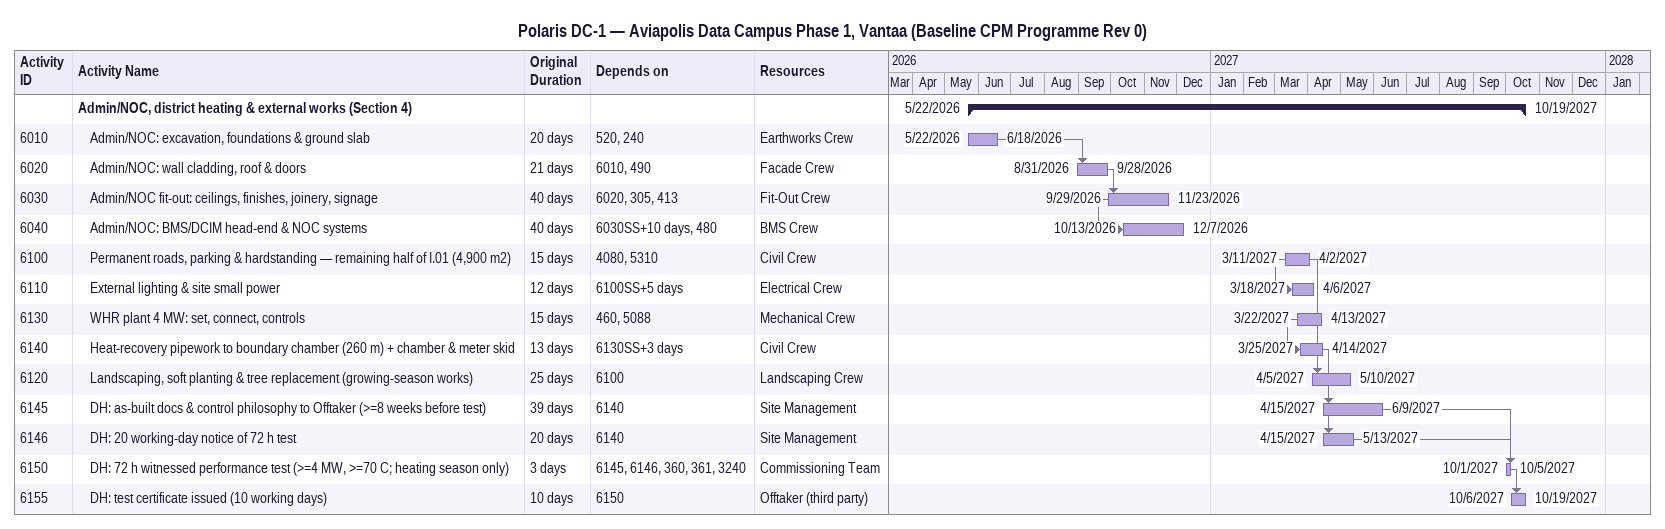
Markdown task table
Polaris DC-1 — Aviapolis Data Campus Phase 1, Vantaa (Baseline CPM Programme Rev 0)

| ID | Level | Task | Original duration | Start | Finish | Predecessors | Resources |
|---|---|---|---|---|---|---|---|
|  | 1 | **Admin/NOC, district heating & external works (Section 4)** |  | 2026-05-22 | 2027-10-19 |  |  |
| 6010 | 2 | Admin/NOC: excavation, foundations & ground slab | 20d | 2026-05-22 | 2026-06-18 | 520, 240 | Earthworks Crew |
| 6020 | 2 | Admin/NOC: wall cladding, roof & doors | 21d | 2026-08-31 | 2026-09-28 | 6010, 490 | Facade Crew |
| 6030 | 2 | Admin/NOC fit-out: ceilings, finishes, joinery, signage | 40d | 2026-09-29 | 2026-11-23 | 6020, 305, 413 | Fit-Out Crew |
| 6040 | 2 | Admin/NOC: BMS/DCIM head-end & NOC systems | 40d | 2026-10-13 | 2026-12-07 | 6030SS+10d, 480 | BMS Crew |
| 6100 | 2 | Permanent roads, parking & hardstanding — remaining half of I.01 (4,900 m2) | 15d | 2027-03-11 | 2027-04-02 | 4080, 5310 | Civil Crew |
| 6110 | 2 | External lighting & site small power | 12d | 2027-03-18 | 2027-04-06 | 6100SS+5d | Electrical Crew |
| 6130 | 2 | WHR plant 4 MW: set, connect, controls | 15d | 2027-03-22 | 2027-04-13 | 460, 5088 | Mechanical Crew |
| 6140 | 2 | Heat-recovery pipework to boundary chamber (260 m) + chamber & meter skid | 13d | 2027-03-25 | 2027-04-14 | 6130SS+3d | Civil Crew |
| 6120 | 2 | Landscaping, soft planting & tree replacement (growing-season works) | 25d | 2027-04-05 | 2027-05-10 | 6100 | Landscaping Crew |
| 6145 | 2 | DH: as-built docs & control philosophy to Offtaker (>=8 weeks before test) | 39d | 2027-04-15 | 2027-06-09 | 6140 | Site Management |
| 6146 | 2 | DH: 20 working-day notice of 72 h test | 20d | 2027-04-15 | 2027-05-13 | 6140 | Site Management |
| 6150 | 2 | DH: 72 h witnessed performance test (>=4 MW, >=70 C; heating season only) | 3d | 2027-10-01 | 2027-10-05 | 6145, 6146, 360, 361, 3240 | Commissioning Team |
| 6155 | 2 | DH: test certificate issued (10 working days) | 10d | 2027-10-06 | 2027-10-19 | 6150 | Offtaker (third party) |
